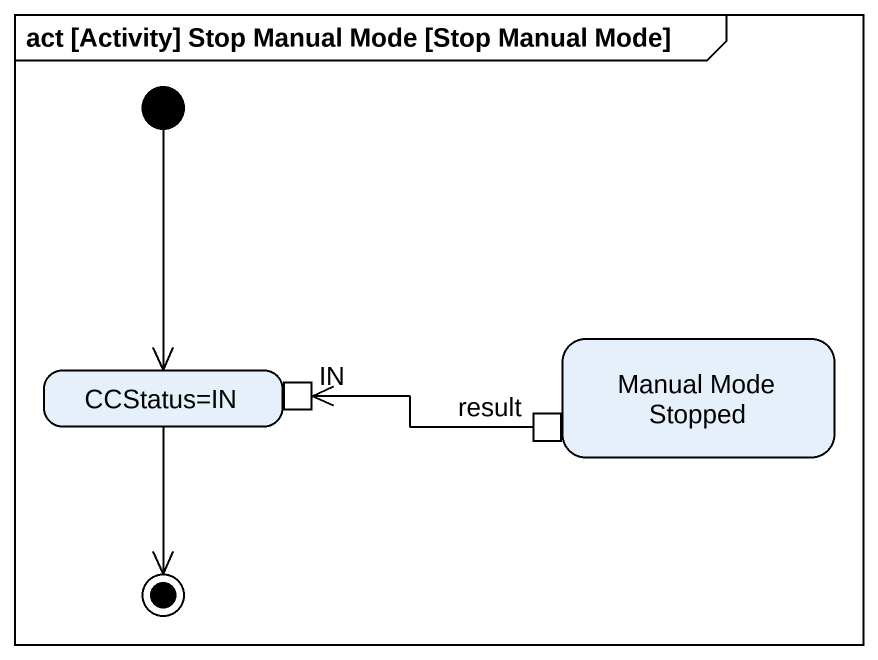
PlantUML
@startuml
mainframe act [Activity] Stop Manual Mode [Stop Manual Mode]
hide empty description
state "Manual Mode Stopped" as Manual_Mode_Stopped {
  state result <<outputPin>>
}
state "CCStatus=IN" as CCStatus_IN {
  state IN <<inputPin>>
}
[*] --> CCStatus_IN
result -left-> IN
CCStatus_IN --> [*]
@enduml
